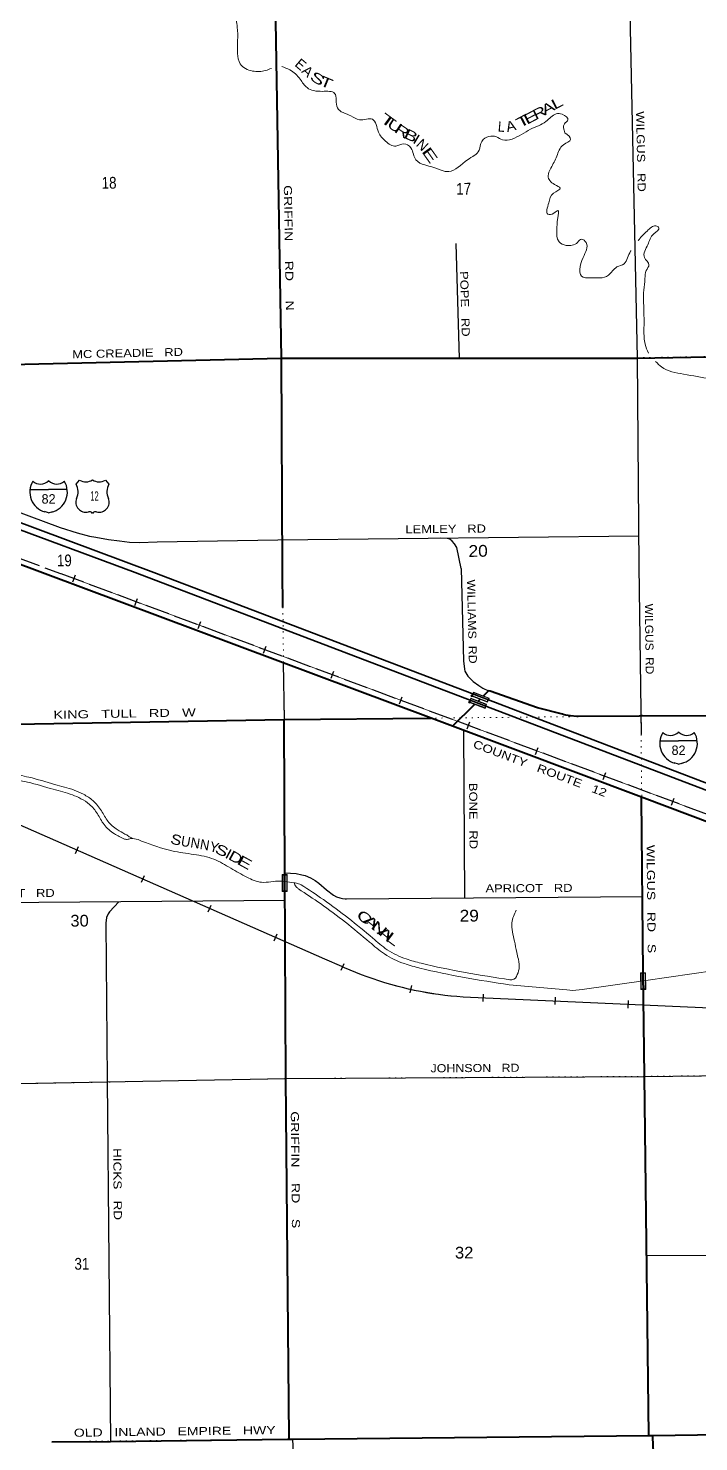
# Model space of a CAD drawing. Header units: feet. Extents: x 245918 to 509309, y -547785 to -360805.
# Drawn here: x 287641 to 297613, y -468911 to -447897 of the extents above; entities that cross this region are included whole.
import ezdxf
from ezdxf.enums import TextEntityAlignment as Align

# ---------------------------------------------------------------- set-up
doc = ezdxf.new("R2010")
doc.units = ezdxf.units.FT
doc.header["$LTSCALE"] = 60
doc.header["$PDMODE"] = 32
doc.header["$PDSIZE"] = 30
doc.linetypes.add('DOTTED', pattern=[1.5, 0.3, -1.2])
doc.linetypes.add('LONG_DASHED', pattern=[7.5, 6, -1.5])
for name, color, linetype, lineweight in [('15', 7, 'Continuous', 25), ('16', 7, 'Continuous', 25), ('18', 7, 'Continuous', 35), ('26', 7, 'Continuous', 40), ('27', 7, 'Continuous', 13), ('29', 7, 'Continuous', 25), ('34', 7, 'Continuous', 25), ('39', 7, 'Continuous', 13), ('55', 7, 'Continuous', 13), ('6', 7, 'DOTTED', 25), ('61', 7, 'Continuous', 13), ('63', 7, 'Continuous', 25), ('7', 7, 'DOTTED', 13)]:
    doc.layers.add(name, color=color, linetype=linetype, lineweight=lineweight)
doc.layers.add('30', color=7, linetype='Continuous')
doc.layers.add('41', color=7, linetype='Continuous')

msp = doc.modelspace()

# ---------------------------------------------------------------- linework, layer by layer
at = {"layer": '15'}
for p, q in [((287940.63, -454624.46), (287943.53, -454621.55)), ((287946.7, -454623.93), (287943.27, -454621.55)), ((287667.92, -454755.93), (287944.33, -454755.93)), ((287944.33, -455101.51), (287880.44, -455083.55)), ((287943.8, -455101.77), (288007.43, -455083.03)), ((297037.56, -458492.36), (297313.97, -458492.36)), ((297310.27, -458360.89), (297313.17, -458357.98)), ((297316.34, -458360.36), (297312.91, -458357.98)), ((297313.97, -458837.94), (297250.08, -458819.98)), ((297313.44, -458838.2), (297377.07, -458819.46))]:
    msp.add_line(p, q, dxfattribs=at)
for points in [[(288219.69, -454755.93), (287943.8, -454755.93), (287944.33, -454755.93)], [(297589.33, -458492.36), (297313.44, -458492.36), (297313.97, -458492.36)]]:
    msp.add_lwpolyline(points, dxfattribs=at)
for centre, radius, start, end in [((287970.55, -454791.03), 306.13, 148.4444, 254.43384), ((287821.95, -454508.43), 165.66, 227.34234, 315.81173), ((288065.64, -454508.43), 165.66, 224.1882, 312.69405), ((287917.04, -454791.03), 306.13, 283.08087, 31.62482), ((297340.19, -458527.46), 306.13, 148.44438, 254.43381), ((297191.59, -458244.86), 165.66, 227.34303, 315.81157), ((297435.28, -458244.86), 165.66, 224.18854, 312.69399), ((297286.68, -458527.46), 306.13, 283.08086, 31.62486)]:
    msp.add_arc(centre, radius, start, end, dxfattribs=at)
at = {"layer": '16'}
for p, q in [((288353.4, -454675.09), (288404.71, -454616.33)), ((288596.47, -454610.36), (288596.19, -454610.56)), ((288788.56, -454616.24), (288839.95, -454675.09))]:
    msp.add_line(p, q, dxfattribs=at)
for centre, radius, start, end in [((288160.42, -454785.72), 222.05, 332.97043, 29.75871), ((288495.79, -454458.67), 182.07, 239.97227, 303.45418), ((288697.57, -454459.17), 181.52, 236.33975, 300.08743), ((288697.56, -454458.67), 182.07, 236.54582, 236.59441), ((289032.92, -454785.72), 222.05, 150.24129, 207.02957), ((288499.61, -454940.62), 151.42, 159.09177, 283.81923), ((288693.73, -454940.62), 151.42, 256.18077, 20.90823)]:
    msp.add_arc(centre, radius, start, end, dxfattribs=at)
for centre, major_axis, start_param, end_param in [((288554.95, -455139.44), (-19.56, 51.67), 4.95877769, 6.28318531), ((288638.4, -455139.44), (19.56, 51.67), 0, 1.32637542)]:
    msp.add_ellipse(centre, major_axis=major_axis, ratio=0.929097, start_param=start_param, end_param=end_param, dxfattribs=at)
at = {"layer": '18'}
msp.add_line((289228.95, -455989.68), (286043.21, -454804.96), dxfattribs=at)
for points in [[(289506.48, -455986.2), (286051.28, -454701.27), (286042.14, -454697.71)], [(305558.71, -465024.64), (305395.23, -464892.58), (305371.72, -464873.59), (305345.23, -464848.6), (303866.78, -463454.34), (303139.09, -462768.09), (301222.52, -460963.28), (300763.54, -460610.21), (300161.7, -460231.32), (299679.41, -459987.75), (299656.22, -459976.04), (299629.41, -459965.61), (297759.37, -459238.32), (297737.66, -459229.87), (297709.37, -459219.09), (294448.67, -457976.54), (289228.95, -455989.68)], [(306091.85, -465289.58), (305858.46, -465138.41), (305438.84, -464799.43), (304010.96, -463452.86), (303291.31, -462774.19), (301315.61, -460911.01), (301046, -460696.65), (300802.47, -460515.82), (300799.36, -460513.86), (300224.79, -460150.99), (299696.77, -459884.53), (297769.98, -459135.17), (294485.59, -457883.59), (289506.48, -455986.2)]]:
    msp.add_lwpolyline(points, dxfattribs=at)
at = {"layer": '26'}
for p, q in [((286024.45, -452926.63), (291408.41, -452804.16)), ((291424.06, -455962.05), (291408.41, -452804.16)), ((291428.71, -456507.06), (291424.06, -455962.05)), ((294332.71, -457898.73), (294360.02, -457871.82)), ((293952.77, -458273.02), (294279.95, -457950.7)), ((286676.1, -458255.85), (291446.35, -458175.08)), ((291457.03, -460477.33), (291446.35, -458175.08)), ((296873.24, -468818.24), (296931.42, -468817.37))]:
    msp.add_line(p, q, dxfattribs=at)
for points in [[(291408.41, -452804.16), (291320.91, -447496.84), (291320.78, -447490.81)], [(291408.41, -452804.16), (296693.44, -452799.61), (302033.55, -452701.85), (307323.35, -452406.34), (307339.2, -452407.31)], [(287892.73, -456006.42), (286749.28, -455581.2), (286048.36, -455320.56)], [(291446.35, -458175.08), (293603.67, -458154.57), (293635.27, -458154.27), (287892.73, -456006.42)], [(307396, -458140.01), (302096.87, -458143.68), (302072.01, -458143.7), (302046.87, -458143.59), (296777.81, -458121.37), (296752.99, -458121.27), (296727.81, -458121.49), (295822.12, -458129.57), (295802.58, -458129.06), (295706.79, -458120.54), (295637.41, -458106.96), (295612.57, -458102.09), (295587.41, -458095.54), (295213.85, -457998.29), (294512.53, -457754.09), (294488.14, -457745.6), (294462.99, -457770.39), (294411.87, -457820.75)], [(296760.1, -459328.35), (293952.77, -458273.02), (293635.27, -458154.27)], [(296787.88, -461935.49), (296760.32, -459348.68), (296760.1, -459328.35)], [(300732.84, -460978.27), (300629.83, -460906.81), (300503.24, -460828.32), (300087.88, -460599.41), (299631.38, -460406.57), (299576.35, -460387.04), (296760.1, -459328.35)], [(291524.07, -468872.42), (291523.82, -468847.22), (291471.12, -463512.66), (291457.03, -460477.33)], [(296873.24, -468818.24), (296804.3, -463476.82), (296787.88, -461935.49)], [(296931.42, -468817.37), (302240.37, -468738.09), (307563.45, -468684.22), (309005.3, -468669.51)], [(287991.42, -468910.74), (288862.56, -468907.18), (291497.94, -468871.54), (291524.07, -468872.42)], [(291524.07, -468872.42), (291572.25, -468874.03), (296873.24, -468818.24)], [(297147.94, -473905.89), (296932.51, -468843), (296931.42, -468817.37)]]:
    msp.add_lwpolyline(points, dxfattribs=at)
at = {"layer": '29'}
for p, q in [((296584.66, -447390.02), (296697.41, -452795.54)), ((294053.26, -452804.43), (294004.98, -451097.03)), ((296697.41, -452795.54), (296724.32, -455894.43)), ((286469.12, -454705.4), (288115, -455320.05)), ((289559, -455533.05), (291352.54, -455503.82)), ((291352.54, -455503.82), (296720.38, -455441.02)), ((294082.25, -455928.3), (294112.78, -457299.7)), ((296724.32, -455894.43), (296756.98, -458398.04)), ((291434.91, -457328.77), (291446.35, -458175.08)), ((294113.47, -458339.23), (294129.16, -460827.65)), ((291454.82, -460862.45), (285431.07, -460912.6)), ((291471.12, -463512.66), (296804.31, -463478.83)), ((296804.31, -463478.83), (302141.44, -463424.9)), ((302186.47, -466112.98), (296838.05, -466148.42))]:
    msp.add_line(p, q, dxfattribs=at)
for points in [[(288115, -455320.05), (288366.59, -455398.62), (288552.67, -455445.82), (288644.4, -455464.17), (288835.72, -455498.26), (288998.2, -455519.23), (289144.97, -455534.97), (289294.35, -455540.21), (289559, -455533.05)], [(294082.25, -455928.3), (294014.39, -455617.55), (293982.94, -455559.87), (293946.25, -455520.54), (293912.18, -455494.32), (293870.24, -455481.21), (293777.63, -455475.45)], [(294112.78, -457299.7), (294128.12, -457425.52), (294136.26, -457454.02), (294181.03, -457527.32), (294258.37, -457608.76), (294343.84, -457669.84), (294400.82, -457706.49), (294488.14, -457745.6)], [(291458.32, -460450.6), (291624.91, -460465.35), (291712.43, -460481.64), (291757.2, -460493.85), (291836.57, -460526.43), (291909.83, -460567.15), (291962.75, -460605.84), (292078.75, -460705.61), (292182.54, -460787.05), (292225.28, -460807.41), (292276.16, -460825.73), (292316.86, -460833.88), (292352.9, -460838.98)], [(292352.9, -460838.98), (292376.47, -460838.66), (296783.28, -460807.02)], [(288989.99, -460884.39), (288847.98, -461033.41), (288827.63, -461063.95), (288807.27, -461114.85), (288799.13, -461159.65), (288796.09, -461198.22)], [(288796.98, -461189.52), (288796.09, -461198.22), (288815.16, -463536.72), (288864.1, -468907.93)], [(285464.26, -463593.31), (286150.22, -463610.69), (291471.12, -463512.66)], [(291572.25, -468874.03), (291804.88, -473983.93), (291815.2, -475419.47)]]:
    msp.add_lwpolyline(points, dxfattribs=at)
at = {"layer": '34', "lineweight": 13}
msp.add_line((288120.54, -456003.67), (299982.39, -460416.7), dxfattribs=at)
at = {"layer": '34'}
for p, q in [((288342.43, -460164.21), (288386.94, -460062.95)), ((289325.06, -460593.25), (289369.57, -460491.99)), ((290318.03, -461032.53), (290362.53, -460931.27)), ((291300.66, -461461.57), (291345.16, -461360.31)), ((292293.28, -461900.72), (292338.45, -461799.76)), ((293320.96, -462237.47), (293344.85, -462129.47)), ((294406.8, -462366.15), (294411.74, -462255.65)), ((295478.05, -462411.45), (295483, -462300.95)), ((296562.64, -462462.57), (296567.59, -462352.07))]:
    msp.add_line(p, q, dxfattribs=at)
at = {"layer": '34', "lineweight": 13}
for points in [[(285394.39, -458807.18), (292048.31, -461731.74), (292299.08, -461841.85)], [(294109.42, -462296.68), (307573.08, -462898.84), (308076.28, -462910.33)]]:
    msp.add_lwpolyline(points, dxfattribs=at)
at = {"layer": '34'}
msp.add_lwpolyline([(285405.05, -458810.67), (292048.75, -461730.74), (292299.52, -461840.85), (292337.92, -461858.03), (292421.84, -461894.26), (292506.88, -461929.51), (292592.06, -461962.67), (292678.36, -461994.84), (292764.8, -462024.92), (292851.84, -462054), (292938.99, -462081.49), (293027.28, -462107.49), (293115.73, -462131.38), (293204.24, -462154.23), (293293.91, -462175.57), (293383.16, -462195.31), (293473.04, -462213.51), (293563.58, -462229.65), (293653.69, -462244.71), (293744.4, -462258.23), (293835.8, -462269.68), (293926.74, -462280.05), (294017.78, -462288.85), (294109.48, -462295.59), (307573.11, -462897.75)], dxfattribs=at)
at = {"layer": '34', "lineweight": 13}
msp.add_arc((294464.55, -457052.95), 5255.74, 245.66822, 266.12559, dxfattribs=at)
at = {"layer": '39'}
msp.add_line((291493.4, -460587.96), (291596.29, -460599.41), dxfattribs=at)
for points in [[(289192.73, -459940.88), (289274.27, -459957.4), (289327.68, -459982.37)], [(294795.29, -462118.06), (295651.16, -462194.78), (295741.52, -462204.45), (295879.97, -462189.83), (296826.24, -462053.63), (298193.09, -461856.9)]]:
    msp.add_lwpolyline(points, dxfattribs=at)
msp.add_arc((294822.95, -461959.65), 85.81, 258.27365, 336.85595, dxfattribs=at)
for points in [[(290877.46, -447550.1), (290866.21, -447561.08), (290751.24, -447679.21), (290749.63, -447880.3), (290754.32, -448272.35), (290794.28, -448426.65), (290976.14, -448532.87), (291170.69, -448526.31), (291257.32, -448493.79)], [(291410.49, -448467.08), (291533.73, -448515.54), (291685.9, -448656.33), (291787.7, -448779.67), (292015.09, -448835.02), (292198.04, -448864.8), (292238.73, -449079.43), (292440.84, -449201.46), (292565.92, -449258.14), (292760.44, -449249.57), (292851.02, -449441.43), (292954.97, -449576.81), (293108.33, -449649.21), (293224.3, -449615.52), (293331.37, -449676.46), (293407.74, -449854.42), (293539.05, -449929.12), (293659.83, -449961.73), (293897.4, -450029.01), (294174.2, -449852.48), (294347.08, -449711.48), (294385.61, -449578.26), (294493.08, -449504.47), (294603.92, -449511.32), (294694.32, -449554.13), (294836.67, -449544.23), (295111.81, -449397.88), (295341.18, -449282.29), (295492.33, -449169.72), (295582.7, -449176.59), (295667.97, -449259.93), (295614.47, -449316.93), (295624.09, -449449.52)], [(295624.09, -449449.52), (295707.54, -449548.97), (295602.15, -449628.76), (295501.85, -449798.97), (295413.69, -449977.07), (295372.93, -450092.22), (295466.75, -450219.68), (295553.66, -450272.84), (295454.27, -450350.55), (295381.74, -450494.26), (295369.72, -450663.32), (295459.8, -450646.06), (295517.53, -450607.1), (295516.82, -450715.69), (295502.93, -450896.85), (295535.11, -451071.36), (295640.08, -451124.29), (295812.11, -451079.82), (295871.74, -451032.79), (295936.57, -451084.23), (295893.07, -451305.98), (295892.56, -451599.56), (295976.92, -451606.51), (296271.42, -451568.48), (296396.34, -451444.2), (296502.14, -451398.58), (296600.21, -451210.3), (296605.71, -451202.79)], [(296712.04, -451057.52), (296738.41, -451021.49), (296863.31, -450895.2), (296991.03, -450837.23), (297021.44, -450862.98), (296944.26, -450952.46), (296855.9, -451114.47), (296806.02, -451306.14), (296873.52, -451413.85), (296832.42, -451500.85), (296813.76, -451617.71), (296795.76, -451790.88), (296797.41, -452096.49), (296798.86, -452386.03), (296815.4, -452594.93), (296865.58, -452726.7)], [(296972.24, -452851.47), (297060.2, -452931.56), (297388.55, -453039.89), (298176.71, -453174.39), (298566.86, -453249.73), (298707.49, -453263.99), (298779.04, -453206.75), (298846.31, -453127.45), (298901.1, -453179.02), (299028.53, -453263.82), (299177.58, -453312.15), (299291.12, -453242.3), (299438.88, -453182.06), (299502.18, -453273.74), (299447.8, -453425.25), (299550.72, -453474.18), (299689.28, -453651.33), (299841.37, -453786.08), (300020.86, -453862.16), (300227.55, -453863.49), (300302.7, -453772.03), (300355.54, -453660.75), (300506.27, -453680.9), (300570.19, -453824.84), (300642.16, -453970.69), (300785.85, -454073.38), (300976.73, -454095.02), (301616.96, -454108.79), (301709.1, -454095.53)], [(286529.84, -458291.91), (286619.36, -458454.74), (286782.02, -458618.3), (287034.37, -458776.16), (287299.37, -458947.31), (287480.53, -459065.62), (287628.45, -459104.14), (288013.13, -459210.64), (288297.17, -459294.21), (288425.57, -459351.27), (288552.12, -459435.51), (288668.82, -459575.18), (288768.72, -459736.09), (288922.47, -459873.15), (289070.69, -459952.32)], [(286616.43, -458293.74), (286679.99, -458409.35), (286829.11, -458559.29), (287074.6, -458712.86), (287340.22, -458884.41), (287511.28, -458996.13), (287647.91, -459031.7), (288033.72, -459138.52), (288323.1, -459223.66), (288461.84, -459285.32), (288602.71, -459379.09), (288729.76, -459531.14), (288826.72, -459687.32), (288965.7, -459811.21), (289078.92, -459875.86)], [(289070.69, -459952.32), (289089.67, -459953.82), (289112.07, -459955.62), (289137.16, -459951.13), (289163.15, -459943.97), (289192.73, -459940.88)], [(289078.92, -459875.86), (289104.9, -459887.51), (289130, -459908.12), (289158.67, -459925.15), (289192.73, -459940.88)], [(289327.68, -459982.37), (289777.86, -460125.06), (290103.25, -460179.94), (290402.61, -460250.98), (290652.03, -460384.46), (290893.43, -460517.97), (291112.51, -460593.36), (291387.44, -460576.17), (291493.4, -460587.96)], [(291700.78, -460629.09), (291660.62, -460614.26), (291596.29, -460599.41)], [(291661.5, -460693.05), (291626.57, -460660.86), (291606.85, -460630.39), (291596.29, -460599.41)], [(291661.5, -460693.05), (291986.78, -460911.33), (292717.23, -461482.56), (292938.94, -461659.31), (293235.83, -461803.12), (293466.49, -461869.21), (294795.29, -462118.06)], [(291700.78, -460629.09), (292030.83, -460850.57), (292763.71, -461423.7), (292979.16, -461595.45), (293262.71, -461732.8), (293483.76, -461796.14), (294805.51, -462043.67)], [(294901.85, -461993.38), (294941.28, -461882.26), (294930.52, -461738.88), (294905.43, -461634.94), (294873.17, -461466.47), (294833.74, -461194.05), (294898.26, -461007.66)]]:
    msp.add_spline(points, degree=3, dxfattribs=at)
at = {"layer": '55'}
for points in [[(294224.67, -457858.15), (294458.27, -457947.16), (294435.14, -458007.89), (294201.52, -457918.9)], [(294447.94, -457951.78), (294229.29, -457868.47), (294211.84, -457914.27), (294430.51, -457997.56)], [(294261.81, -457764.97), (294495.41, -457853.98), (294472.28, -457914.71), (294238.66, -457825.72)], [(294248.98, -457821.09), (294266.43, -457775.29), (294485.08, -457858.6), (294467.65, -457904.38)]]:
    msp.add_lwpolyline(points, close=True, dxfattribs=at)
for p in [(294240.43, -457821.03), (294203.29, -457914.21)]:
    msp.add_point(p, dxfattribs=at)
at = {"layer": '6'}
msp.add_lwpolyline([(288011.6, -468910.51), (291497.94, -468871.54), (291572.25, -468874.03), (296873.24, -468818.24), (296929.44, -468818.01), (302240.37, -468738.09), (304863.35, -468711.55)], dxfattribs=at)
at = {"layer": '61'}
for p, q in [((291494.09, -460478.16), (291494.09, -460728.16)), ((291494.09, -460728.16), (291419.09, -460728.16)), ((296823.48, -461937.35), (296826.07, -462187.34)), ((296826.07, -462187.34), (296751.08, -462188.12))]:
    msp.add_line(p, q, dxfattribs=at)
for points in [[(291419.09, -460728.16), (291419.09, -460478.16), (291494.09, -460478.16)], [(296751.08, -462188.12), (296748.49, -461938.13), (296823.48, -461937.35)]]:
    msp.add_lwpolyline(points, dxfattribs=at)
for points in [[(291427.09, -460720.16), (291427.09, -460486.16), (291486.09, -460486.16), (291486.09, -460720.16)], [(296758.99, -462180.04), (296756.56, -461946.04), (296815.56, -461945.42), (296817.99, -462179.42)]]:
    msp.add_lwpolyline(points, close=True, dxfattribs=at)
at = {"layer": '63', "linetype": 'LONG_DASHED'}
msp.add_line((285357.58, -454976.77), (288122.93, -456003.28), dxfattribs=at)
at = {"layer": '63'}
for p, q in [((288305.14, -456127.22), (288343.7, -456023.55)), ((289226.37, -456477.36), (289264.94, -456373.69)), ((290167.61, -456820.7), (290206.18, -456717.03)), ((291142.21, -457187.71), (291180.78, -457084.04)), ((292148.04, -457559.13), (292186.61, -457455.46)), ((293164.78, -457940.17), (293203.35, -457836.5)), ((294170.6, -458311.59), (294209.17, -458207.92)), ((295187.34, -458692.64), (295225.91, -458588.97)), ((296193.17, -459064.06), (296231.74, -458960.39)), ((297209.9, -459445.1), (297248.47, -459341.44))]:
    msp.add_line(p, q, dxfattribs=at)
at = {"layer": '63', "linetype": 'LONG_DASHED'}
msp.add_lwpolyline([(288123.34, -456003.54), (299982.76, -460415.67), (300106.31, -460459.85), (300315.81, -460529.12), (300524.62, -460595.65), (300735.43, -460658.75), (300974.78, -460724.38)], dxfattribs=at)
at = {"layer": '7'}
for p, q in [((296792.05, -462189.29), (296804.31, -463478.83)), ((296804.31, -463478.83), (296838.05, -466148.42)), ((296838.05, -466148.42), (296873.24, -468818.24))]:
    msp.add_line(p, q, dxfattribs=at)
for points in [[(291182.86, -437517.44), (291206.81, -442145.63), (291320.84, -447490.81), (291408.41, -452804.16), (291424.06, -455962.05)], [(296724.3, -455892.62), (296697.41, -452795.54), (296584.66, -447390.02), (296493.23, -442088.78), (296492.21, -441496.94)], [(285332.17, -452924.47), (286024.45, -452926.63), (291408.41, -452804.16), (296697.41, -452795.54), (302033.55, -452701.85), (307339.18, -452405.46), (307348.35, -452405.36)], [(291423.03, -455962.06), (291446.35, -458175.08), (291457.04, -460478.43)], [(296724.32, -455894.43), (296753.37, -458121.27), (296789.65, -461937.24)], [(286677.41, -458255.42), (291446.35, -458175.08), (296753.37, -458121.27), (302072.73, -458143.7), (307396, -458140.01), (312726.31, -457881.35), (316151.23, -457904.4)], [(291458.21, -460730.11), (291471.12, -463512.66), (291523.67, -468872.56)], [(303687.03, -463416.26), (302141.44, -463424.9), (296804.31, -463478.83), (291471.12, -463512.66), (286224.53, -463613.18), (285464.26, -463593.31)], [(291572.25, -468874.03), (291804.88, -473983.93), (291825.63, -476984.43)], [(296931.33, -468815.29), (297147.94, -473905.89), (297177.67, -476275.15)]]:
    msp.add_lwpolyline(points, dxfattribs=at)

# ---------------------------------------------------------------- texts
at = {"layer": '15'}
for p in [(287943.44, -454964.04), (297313.08, -458700.47)]:
    msp.add_text('82', height=140, dxfattribs=at).set_placement(p, align=Align.CENTER)
at = {"layer": '16', "width": 0.6}
msp.add_text('12', height=140, dxfattribs=at).set_placement((288626.36, -454920.87), align=Align.CENTER)
at = {"layer": '27'}
for s, rotation, width, p in [('GRIFFIN     RD     N', 270.945, 1.3, (291442.18, -450230.09)), ('MC CREADIE   RD', 1.303, 1.2, (288295.98, -452804.94)), ('KING   TULL   RD   W', 0.97, 1.35, (288015.32, -458163.16)), ('COUNTY   ROUTE   12', 339.398, 1.25, (294245.32, -458585.98)), ('WILGUS   RD   S', 270.61, 1.3, (296837.66, -460037.06)), ('GRIFFIN    RD    S', 270.566, 1.3, (291545.93, -463999.09)), ('OLD   INLAND   EMPIRE   HWY', 0.775, 1.3, (288319.53, -468837.12))]:
    msp.add_text(s, height=120, rotation=rotation, dxfattribs=dict(at, width=width)).set_placement(p)
at = {"layer": '30'}
for s, rotation, width, p in [('WILGUS   RD', 271.195, 1.2, (296681.21, -449131.58)), ('POPE   RD', 271.62, 1.2, (294062.39, -451509.47)), ('LEMLEY   RD', 0.67, 1.2, (293250.57, -455406.99)), ('WILLIAMS  RD', 271.275, 1.15, (294167.26, -456093.73)), ('WILGUS  RD', 270.747, 1.1, (296811.61, -456453.06)), ('BONE   RD', 270.361, 1.2, (294198.37, -459116.31)), ('APRICOT   RD', 0.477, 1.2, (286740.65, -460821.69)), ('APRICOT   RD', 0.411, 1.2, (294441.78, -460745.22)), ('JOHNSON   RD', 0.363, 1.15, (293624.66, -463419)), ('HICKS   RD', 270.522, 1.25, (288904.36, -464546.05))]:
    msp.add_text(s, height=120, rotation=rotation, dxfattribs=dict(at, width=width)).set_placement(p)
at = {"layer": '41'}
for s, rotation, p in [('E', 319.718, (291593.73, -448448.12)), ('A', 317.972, (291696.29, -448546.85)), ('N', 316.509, (293399.61, -449635.61))]:
    msp.add_text(s, height=150, rotation=rotation, dxfattribs=at).set_placement(p)
for s, rotation, width, p in [('S', 327.513, 1.6, (291814.75, -448650.1)), ('T', 337.409, 1.5, (291961.62, -448738.08)), ('A', 28.096, 1.4, (295322.75, -449193.89)), ('L', 27.167, 1.45, (295467.96, -449111.22)), ('T', 323.845, 1.9, (292853.66, -449265.1)), ('U', 326.834, 1.45, (292963.98, -449352.01)), ('T', 28.053, 1.65, (294945.04, -449388.86)), ('E', 27.851, 1.55, (295056.74, -449334.46)), ('R', 26.754, 1.35, (295190.1, -449261.85)), ('R', 327.42, 1.5, (293071.47, -449430.39)), ('B', 334.448, 1.45, (293214.28, -449518.82)), ('I', 329.027, 1.25, (293347.46, -449593.24)), ('L', 355.075, 0.9, (294621.77, -449430.68)), ('A', 14.266, 1.1, (294765.01, -449442)), ('E', 305.355, 1.8, (293483.9, -449728.24))]:
    msp.add_text(s, height=150, rotation=rotation, dxfattribs=dict(at, width=width)).set_placement(p)
for s, rotation, width, p in [('S', 344.815, 1.2, (289822.03, -460033.3)), ('U', 349.906, 0.95, (289971.55, -460062.48)), ('N', 350.699, 0.95, (290114.16, -460083.88)), ('N', 350.37, 0.95, (290254.16, -460109.78)), ('S', 335.083, 1.4, (290488.75, -460188.03)), ('I', 331.606, 1.2, (290585.15, -460237.69)), ('D', 331.026, 1.4, (290691.16, -460291.24)), ('E', 331.074, 1.6, (290825.32, -460364.22)), ('C', 321.831, 1.55, (292596.23, -461174.51)), ('A', 321.831, 1.7, (292697.27, -461246.86)), ('N', 321.757, 1.6, (292814.59, -461339.18)), ('A', 320.902, 1.7, (292904.86, -461418.3)), ('L', 323.414, 1.75, (293017.73, -461496.16))]:
    msp.add_text(s, height=150, rotation=rotation, dxfattribs=dict(at, width=width)).set_placement(p, align=Align.CENTER)
msp.add_text('Y', height=150, rotation=346.416, dxfattribs=at).set_placement((290390.04, -460143.9), align=Align.CENTER)
at = {"layer": '7'}
for s, rotation, width, p in [('18', 0.747, 0.85, (288733.65, -450283.81)), ('17', 0.747, 0.85, (294006.84, -450372.26)), ('19', 0.747, 0.85, (288068.79, -455898.06)), ('20', 0.747, 1.1, (294190.31, -455756.2)), ('29', 0.234, 1.1, (294057.3, -461177.79)), ('30', 0.234, 1.05, (288268.02, -461252.8)), ('32', 0.234, 1.05, (293988.39, -466187.19)), ('31', 0.234, 0.85, (288328.55, -466353.28))]:
    msp.add_text(s, height=175, rotation=rotation, dxfattribs=dict(at, width=width)).set_placement(p)

doc.saveas('drawing.dxf')
